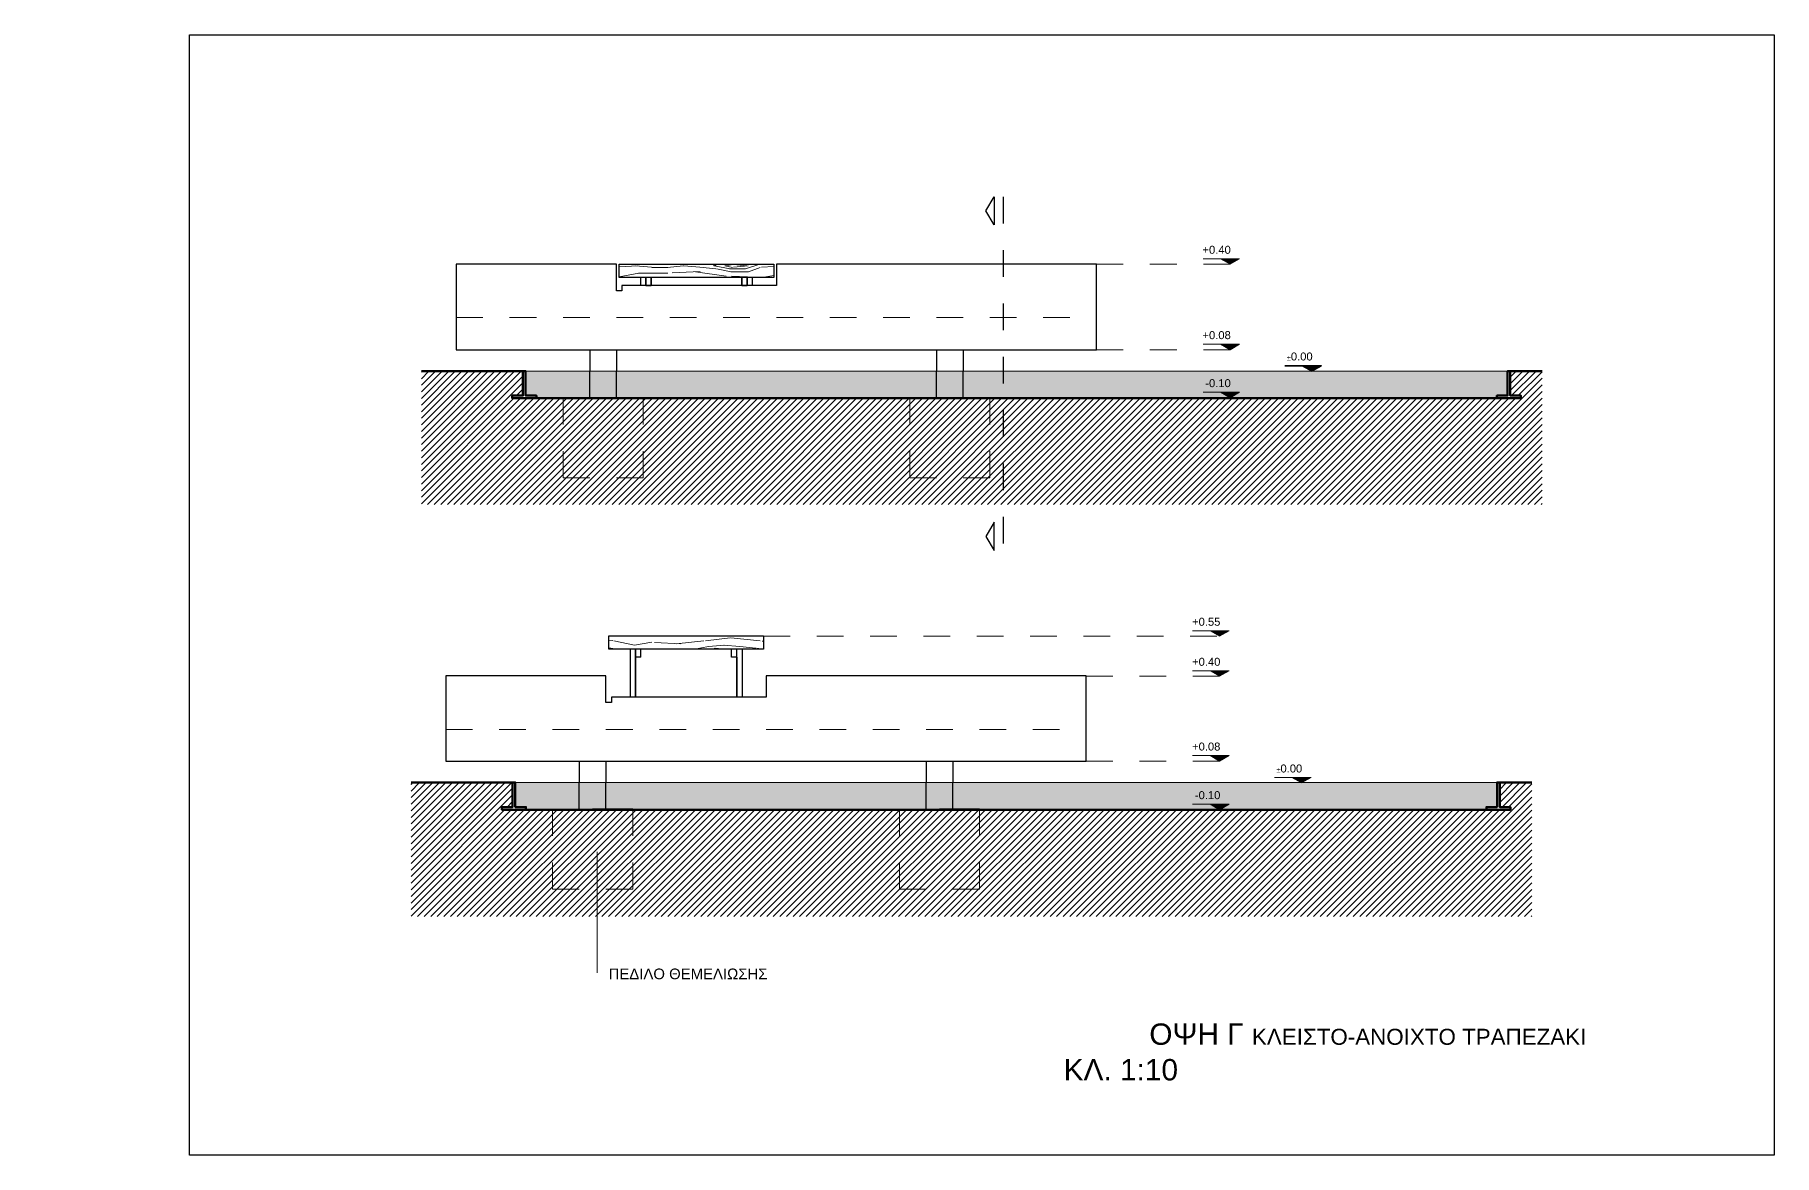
# Model space of a CAD drawing. Header units: millimetres. Extents: x -2.1 to 56.3, y -12 to 10.2.
# Drawn here: x 27.42 to 33.94, y 0 to 4.2 of the extents above; entities that cross this region are included whole.
import ezdxf

# ---------------------------------------------------------------- set-up
doc = ezdxf.new("R2010")
doc.units = ezdxf.units.MM
doc.header["$LTSCALE"] = 0.01
for name, pattern in [('ACAD_ISO02W100', [15, 12, -3]), ('ACAD_ISO10W100', [18, 12, -3, 0, -3]), ('DOT', [6.35, 0, -6.35])]:
    doc.linetypes.add(name, pattern=pattern)
for name, color, linetype, lineweight in [('CONCRETE', 253, 'Continuous', 30), ('EDAFOS', 32, 'Continuous', 60), ('HIDDEN', 254, 'Continuous', 20), ('METAL', 4, 'Continuous', 25), ('PROVOLH', 81, 'Continuous', 5), ('SECTION', 92, 'Continuous', 53), ('SYMBOLS', 51, 'Continuous', 15), ('TOMH', 10, 'Continuous', 25), ('WOOD', 33, 'Continuous', 30)]:
    doc.layers.add(name, color=color, linetype=linetype, lineweight=lineweight)
doc.layers.add('HATCH EDAFOS', color=45, linetype='Continuous', true_color=0xa38662)
doc.layers.add('HATCH WOOD', color=35, linetype='Continuous', lineweight=9, true_color=0x96704a)
doc.layers.add('ΤΕΧΤ', color=35, linetype='Continuous')
doc.styles.get("Standard").update_dxf_attribs({"font": 'arial.ttf'})
pattern_1 = [(45, (1.74, -8.093034), (-0.012347852, 0.012347852), [])]

msp = doc.modelspace()

# ---------------------------------------------------------------- hatches: boundary and pattern name
at = {"layer": 'HATCH EDAFOS', "transparency": 33554585}
h = msp.add_hatch(dxfattribs=at)
h.set_pattern_fill('ANSI31', color=256, scale=0.0055)
h.set_pattern_definition(pattern_1)
h.paths.add_polyline_path([(32.9904, 2.8374), (32.9504, 2.8374), (29.3004, 2.8396), (29.3004, 2.8374), (29.2104, 2.8374), (29.2104, 2.8474), (29.2504, 2.8474), (29.2504, 2.9374), (28.87, 2.9374), (28.87, 2.4396), (33.07, 2.4396), (33.07, 2.9374), (32.9504, 2.9396), (32.9504, 2.8474), (32.9904, 2.8474)])
h = msp.add_hatch(dxfattribs=at)
h.set_pattern_fill('ANSI31', color=256, scale=0.0055)
h.set_pattern_definition(pattern_1)
h.paths.add_polyline_path([(29.1715, 1.2953), (32.9515, 1.2953), (32.9515, 1.3053), (32.9115, 1.3053), (32.9115, 1.3953), (33.031, 1.3953), (33.031, 0.8953), (28.831, 0.8953), (28.831, 1.3953), (29.2115, 1.3974), (29.2115, 1.3053), (29.1715, 1.3053)])
at = {"layer": 'HATCH WOOD', "transparency": 33554636}
h = msp.add_hatch(dxfattribs=at)
h.set_pattern_fill('4WOOD006', color=256, scale=0.55, pattern_type=2)
h.set_pattern_definition([(349.6952, (1.9105, -7.669534), (3.30000053, -0.54999718), [0.061492, -6.087695]), (0, (1.971, -7.68053), (0.55, 0.55), [0.0605, -0.4895]), (18.4349, (2.0315, -7.68053), (1.1000002, 0.5499991), [0.052177, -1.687075]), (172.875, (2.081, -7.664034), (3.85000021, -0.54999906), [0.044343, -4.389899]), (174.8056, (2.037, -7.658534), (5.50000037, -0.54999737), [0.06075, -6.014199]), (194.0362, (1.9765, -7.65303), (-1.6500003, -0.54999893), [0.068031, -2.199677]), (9.4623, (1.9545, -7.66953), (2.75000043, 0.54999898), [0.033455, -3.312064]), (353.6598, (1.9875, -7.664034), (-4.39999967, 0.55000087), [0.049805, -4.930657]), (185.7106, (2.037, -7.669534), (-4.94999968, -0.55000072), [0.0552745, -5.472157]), (168.6901, (1.982, -7.67503), (2.2000004, -0.5499987), [0.0280445, -2.776416]), (354.8056, (1.861, -7.675034), (-5.50000037, 0.54999737), [0.06075, -6.014199]), (348.6901, (1.9215, -7.68053), (-2.2000004, 0.5499987), [0.056089, -2.748371]), (0, (1.9765, -7.69153), (0.55, 0.55), [0.066, -0.484]), (20.556, (2.0425, -7.691534), (2.75000101, 1.0999978), [0.046992, -4.65221]), (3.8141, (2.0865, -7.675034), (7.69999964, 0.55000337), [0.082683, -8.18563]), (354.8056, (2.169, -7.669534), (-5.50000037, 0.54999737), [0.06075, -6.014199]), (0, (2.2295, -7.67503), (0.55, 0.55), [0.0605, -0.4895]), (5.1944, (1.74, -7.675034), (5.50000037, 0.54999737), [0.06075, -6.014199]), (354.8056, (1.8005, -7.669534), (-5.50000037, 0.54999737), [0.06075, -6.014199]), (0, (1.74, -7.66403), (0.55, 0.55), [0.033, -0.517]), (5.1944, (1.773, -7.664034), (5.50000037, 0.54999737), [0.06075, -6.014199]), (0, (1.8335, -7.65853), (0.55, 0.55), [0.055, -0.495]), (10.3048, (1.8885, -7.658534), (-3.30000053, -0.54999718), [0.061492, -6.087695]), (5.1944, (1.949, -7.647534), (5.50000037, 0.54999737), [0.06075, -6.014199]), (354.8056, (2.0095, -7.642034), (-5.50000037, 0.54999737), [0.06075, -6.014199]), (354.8056, (2.07, -7.647534), (-5.50000037, 0.54999737), [0.06075, -6.014199]), (351.8699, (2.1305, -7.65303), (-3.29999988, 0.54999965), [0.0777816, -3.811305]), (0, (2.2075, -7.66403), (0.55, 0.55), [0.0825, -0.4675]), (347.4712, (2.1855, -7.994034), (2.75000018, -0.54999978), [0.050707, -5.020042]), (354.2894, (2.235, -8.005034), (-4.94999968, 0.55000072), [0.0552745, -5.472157]), (8.1301, (2.1855, -7.99403), (3.29999988, 0.54999965), [0.038891, -3.850196]), (9.4623, (2.224, -7.98853), (2.75000043, 0.54999898), [0.06691, -3.278609]), (0, (1.74, -7.97753), (0.55, 0.55), [0.066, -0.484]), (350.5377, (1.806, -7.97753), (-2.75000043, 0.54999898), [0.033455, -3.312064]), (201.8014, (1.839, -7.98303), (1.65000015, 0.54999995), [0.029619, -2.932222]), (192.9946, (1.8115, -7.994034), (4.95000042, 1.09999867), [0.073379, -7.264536]), (352.875, (2.246, -7.994034), (-3.85000021, 0.54999906), [0.044343, -4.389899]), (7.125, (2.246, -7.994034), (3.85000021, 0.54999906), [0.044343, -4.389899]), (0, (1.74, -7.98853), (0.55, 0.55), [0.044, -0.506]), (194.0362, (1.784, -7.98853), (-1.6500003, -0.54999893), [0.045354, -2.222354]), (356.6335, (1.861, -7.972034), (-8.799999627, 0.55000603), [0.093662, -9.272501]), (357.7094, (1.9545, -7.977534), (-13.200000071, 0.549997664), [0.13761, -13.6233856]), (3.1798, (2.092, -7.983034), (9.350000276, 0.549995073), [0.099153, -9.8161134]), (9.4623, (2.191, -7.97753), (2.75000043, 0.54999898), [0.100366, -3.245154]), (10.3048, (1.74, -8.027034), (-3.30000053, -0.54999718), [0.061492, -6.087695]), (15.9454, (1.8005, -8.01603), (-2.20000007, -0.54999994), [0.080081, -3.923979]), (0, (1.8775, -7.99403), (0.55, 0.55), [0.0715, -0.4785]), (351.8699, (1.949, -7.99403), (-3.29999988, 0.54999965), [0.0777816, -3.811305]), (3.5763, (2.026, -8.005034), (8.25000036, 0.549994895), [0.0881716, -8.728999]), (351.2538, (2.114, -7.999534), (3.849999635, -0.55000231), [0.072341, -7.161779]), (345.9638, (2.1855, -8.01053), (-1.6500003, 0.54999893), [0.068031, -2.199677]), (0, (2.2515, -8.02703), (0.55, 0.55), [0.0385, -0.5115]), (174.8056, (1.861, -7.972034), (5.50000037, -0.54999737), [0.121499, -5.95345]), (355.2364, (1.74, -7.939034), (-6.05000052, 0.54999534), [0.132458, -6.49042]), (0, (1.872, -7.95003), (0.55, 0.55), [0.1265, -0.4235]), (4.0856, (1.9985, -7.950034), (7.15000008, 0.549997873), [0.154392, -7.565225]), (0, (2.1525, -7.93903), (0.55, 0.55), [0.1375, -0.4125]), (7.125, (1.74, -8.054534), (3.85000021, 0.54999906), [0.133027, -4.3012145]), (6.3402, (1.872, -8.038034), (4.39999967, 0.55000087), [0.099609, -4.880852]), (357.5104, (1.971, -8.027034), (-12.099999714, 0.550009826), [0.126619, -12.5353316]), (353.4802, (2.0975, -8.032534), (-14.299999885, 1.649999739), [0.193753, -19.1815536]), (3.0128, (1.74, -7.697034), (9.900000006, 0.550002258), [0.104645, -10.359819]), (351.8699, (1.8445, -7.69153), (-3.29999988, 0.54999965), [0.116673, -3.772415]), (357.6141, (1.96, -7.708034), (-12.650000288, 0.549990524), [0.1321144, -13.079339]), (10.6197, (2.092, -7.713534), (-6.049999123, -1.100004446), [0.0895334, -8.8638176]), (0, (2.18, -7.69703), (0.55, 0.55), [0.11, -0.44]), (356.8202, (1.74, -7.631034), (-9.350000276, 0.549995073), [0.099153, -9.8161134]), (6.009, (1.839, -7.636534), (-5.499999863, -0.549999625), [0.1050775, -10.402658]), (6.7098, (1.9435, -7.625534), (-4.95000055, -0.549996635), [0.0941446, -9.3203385]), (354.2894, (2.037, -7.614534), (-4.94999968, 0.55000072), [0.110549, -5.416883]), (347.9052, (2.147, -7.625534), (-4.94999923, 1.100003703), [0.078748, -7.796054]), (9.4623, (2.224, -7.64203), (2.75000043, 0.54999898), [0.06691, -3.278609]), (3.8141, (1.74, -7.735534), (7.699999638, 0.55000337), [0.082683, -8.18563]), (347.1957, (1.8225, -7.730034), (-7.149998816, 1.650004063), [0.1240855, -12.28448]), (0, (1.9435, -7.75753), (0.55, 0.55), [0.1375, -0.4125]), (5.4403, (2.081, -7.757534), (-6.050000172, -0.549996354), [0.1160225, -11.48624]), (6.7098, (2.1965, -7.746534), (-4.95000055, -0.549996635), [0.0941446, -9.3203385]), (0, (1.74, -7.59253), (0.55, 0.55), [0.0935, -0.4565]), (8.1301, (1.8335, -7.59253), (3.29999988, 0.54999965), [0.155564, -3.733524]), (357.6141, (1.9875, -7.570534), (-12.650000288, 0.549990524), [0.1321144, -13.079339]), (354.4725, (2.1195, -7.576034), (11.550000946, -1.099991959), [0.1712964, -16.958356]), (6.8428, (1.74, -8.093034), (-9.349999651, -1.100004399), [0.138487, -13.7101596]), (0, (1.8775, -8.07653), (0.55, 0.55), [0.154, -0.396]), (356.3478, (2.0315, -8.076534), (-17.050000518, 1.099993014), [0.259026, -25.64358]), (0, (1.74, -7.90053), (0.55, 0.55), [0.132, -0.418]), (4.7636, (1.872, -7.900534), (6.05000052, 0.54999534), [0.132458, -6.49042]), (358.1524, (2.004, -7.889534), (-16.500000255, 0.549996887), [0.1705886, -16.88828]), (357.2737, (2.1745, -7.895034), (-11.000000162, 0.54999781), [0.115631, -11.447457]), (354.8056, (1.74, -7.812534), (-5.50000037, 0.54999737), [0.121499, -5.95345]), (0, (1.861, -7.82353), (0.55, 0.55), [0.176, -0.374]), (1.9092, (2.037, -7.823534), (15.949999467, 0.550013333), [0.165092, -16.344072]), (3.5763, (2.202, -7.818034), (8.25000036, 0.549994895), [0.0881716, -8.728999])])
h.paths.add_polyline_path([(30.1904, 3.3396), (29.6104, 3.3396), (29.6104, 3.2896), (30.1904, 3.2896)])
at = {"layer": 'HATCH WOOD', "transparency": 33554585}
h = msp.add_hatch(dxfattribs=at)
h.set_pattern_fill('4WOOD006', color=256, scale=0.55, pattern_type=2)
h.set_pattern_definition([(349.6952, (9.00155, 0.781325), (3.30000053, -0.54999718), [0.061492, -6.087695]), (0, (9.06205, 0.7703), (0.55, 0.55), [0.0605, -0.4895]), (18.4349, (9.12255, 0.77032), (1.1000002, 0.5499991), [0.052177, -1.687075]), (172.875, (9.17205, 0.786825), (3.8500002, -0.54999906), [0.044343, -4.389899]), (174.8056, (9.12805, 0.792325), (5.50000037, -0.54999737), [0.06075, -6.014199]), (194.0362, (9.06755, 0.79782), (-1.6500003, -0.5499989), [0.068031, -2.199677]), (9.4623, (9.04555, 0.781325), (2.75000043, 0.54999898), [0.033455, -3.312064]), (353.6598, (9.07855, 0.786825), (-4.39999967, 0.55000087), [0.049805, -4.930657]), (185.7106, (9.12805, 0.781325), (-4.94999968, -0.55000072), [0.055274, -5.472157]), (168.6901, (9.07305, 0.77582), (2.2000004, -0.5499987), [0.028044, -2.776416]), (354.8056, (8.95205, 0.775825), (-5.50000037, 0.54999737), [0.06075, -6.014199]), (348.6901, (9.01255, 0.77032), (-2.2000004, 0.5499987), [0.056089, -2.748371]), (0, (9.06755, 0.7593), (0.55, 0.55), [0.066, -0.484]), (20.556, (9.13355, 0.759325), (2.75000101, 1.0999978), [0.046992, -4.65221]), (3.8141, (9.17755, 0.775825), (7.69999964, 0.55000337), [0.082683, -8.18563]), (354.8056, (9.26005, 0.781325), (-5.50000037, 0.54999737), [0.06075, -6.014199]), (0, (9.32055, 0.7758), (0.55, 0.55), [0.0605, -0.4895]), (5.1944, (8.83105, 0.775825), (5.50000037, 0.54999737), [0.06075, -6.014199]), (354.8056, (8.89155, 0.781325), (-5.50000037, 0.54999737), [0.06075, -6.014199]), (0, (8.83105, 0.7868), (0.55, 0.55), [0.033, -0.517]), (5.1944, (8.86405, 0.786825), (5.50000037, 0.54999737), [0.06075, -6.014199]), (0, (8.92455, 0.7923), (0.55, 0.55), [0.055, -0.495]), (10.3048, (8.97955, 0.792325), (-3.30000053, -0.54999718), [0.061492, -6.087695]), (5.1944, (9.04005, 0.803325), (5.50000037, 0.54999737), [0.06075, -6.014199]), (354.8056, (9.10055, 0.808825), (-5.50000037, 0.54999737), [0.06075, -6.014199]), (354.8056, (9.16105, 0.803325), (-5.50000037, 0.54999737), [0.06075, -6.014199]), (351.8699, (9.22155, 0.797825), (-3.29999988, 0.54999965), [0.077782, -3.811305]), (0, (9.29855, 0.7868), (0.55, 0.55), [0.0825, -0.4675]), (347.4712, (9.27655, 0.456825), (2.75000018, -0.54999978), [0.050707, -5.020042]), (354.2894, (9.32605, 0.445825), (-4.94999968, 0.55000072), [0.055274, -5.472157]), (8.1301, (9.27655, 0.456825), (3.29999988, 0.54999965), [0.038891, -3.850196]), (9.4623, (9.31505, 0.462325), (2.75000043, 0.54999898), [0.06691, -3.278609]), (0, (8.83105, 0.4733), (0.55, 0.55), [0.066, -0.484]), (350.5377, (8.89705, 0.473325), (-2.75000043, 0.54999898), [0.033455, -3.312064]), (201.8014, (8.93005, 0.46782), (1.65000015, 0.54999995), [0.029619, -2.932222]), (192.9946, (8.90255, 0.456825), (4.95000042, 1.09999867), [0.073379, -7.264536]), (352.875, (9.33705, 0.456825), (-3.8500002, 0.54999906), [0.044343, -4.389899]), (7.125, (9.33705, 0.456825), (3.8500002, 0.54999906), [0.044343, -4.389899]), (0, (8.83105, 0.4623), (0.55, 0.55), [0.044, -0.506]), (194.0362, (8.87505, 0.46232), (-1.6500003, -0.5499989), [0.045354, -2.222354]), (356.6335, (8.952048, 0.478825), (-8.799999627, 0.55000603), [0.093662, -9.272501]), (357.7094, (9.045548, 0.473325), (-13.20000007, 0.549997664), [0.13761, -13.623386]), (3.1798, (9.183048, 0.467825), (9.350000276, 0.549995073), [0.099153, -9.816113]), (9.4623, (9.28205, 0.473325), (2.75000043, 0.54999898), [0.100366, -3.245154]), (10.3048, (8.83105, 0.423825), (-3.30000053, -0.54999718), [0.061492, -6.087695]), (15.9454, (8.89155, 0.434825), (-2.20000007, -0.54999994), [0.080081, -3.923979]), (0, (8.96855, 0.4568), (0.55, 0.55), [0.0715, -0.4785]), (351.8699, (9.04005, 0.456825), (-3.29999988, 0.54999965), [0.077782, -3.811305]), (3.5763, (9.11705, 0.445825), (8.25000036, 0.549994895), [0.088172, -8.728999]), (351.2538, (9.20505, 0.451325), (3.849999635, -0.55000231), [0.072341, -7.161779]), (345.9638, (9.27655, 0.44032), (-1.6500003, 0.5499989), [0.068031, -2.199677]), (0, (9.34255, 0.4238), (0.55, 0.55), [0.0385, -0.5115]), (174.8056, (8.95205, 0.478825), (5.50000037, -0.54999737), [0.121499, -5.95345]), (355.2364, (8.83105, 0.511825), (-6.05000052, 0.54999534), [0.132458, -6.49042]), (0, (8.96305, 0.5008), (0.55, 0.55), [0.1265, -0.4235]), (4.0856, (9.08955, 0.500825), (7.15000008, 0.54999787), [0.154392, -7.565225]), (0, (9.24355, 0.5118), (0.55, 0.55), [0.1375, -0.4125]), (7.125, (8.83105, 0.396325), (3.8500002, 0.54999906), [0.133027, -4.301214]), (6.3402, (8.96305, 0.412825), (4.39999967, 0.55000087), [0.099609, -4.880852]), (357.5104, (9.062048, 0.423825), (-12.099999714, 0.550009826), [0.126619, -12.535332]), (353.4802, (9.188548, 0.418325), (-14.299999885, 1.649999739), [0.193753, -19.1815536]), (3.0128, (8.831048, 0.753825), (9.900000006, 0.550002258), [0.104645, -10.359819]), (351.8699, (8.93555, 0.759325), (-3.29999988, 0.54999965), [0.116673, -3.772415]), (357.6141, (9.051048, 0.742825), (-12.650000288, 0.549990524), [0.132114, -13.079339]), (10.6197, (9.183048, 0.737325), (-6.04999912, -1.100004446), [0.089533, -8.863818]), (0, (9.27105, 0.7538), (0.55, 0.55), [0.11, -0.44]), (356.8202, (8.831048, 0.819825), (-9.350000276, 0.549995073), [0.099153, -9.816113]), (6.009, (8.930048, 0.814325), (-5.499999863, -0.549999625), [0.1050775, -10.402658]), (6.7098, (9.034548, 0.825325), (-4.95000055, -0.549996635), [0.094145, -9.3203385]), (354.2894, (9.12805, 0.836325), (-4.94999968, 0.55000072), [0.110549, -5.416883]), (347.9052, (9.23805, 0.825325), (-4.94999923, 1.1000037), [0.078748, -7.796054]), (9.4623, (9.31505, 0.808825), (2.75000043, 0.54999898), [0.06691, -3.278609]), (3.8141, (8.83105, 0.715325), (7.69999964, 0.55000337), [0.082683, -8.18563]), (347.1957, (8.913548, 0.720825), (-7.149998816, 1.650004063), [0.1240855, -12.28448]), (0, (9.03455, 0.6933), (0.55, 0.55), [0.1375, -0.4125]), (5.4403, (9.172048, 0.693325), (-6.050000172, -0.549996354), [0.1160225, -11.48624]), (6.7098, (9.287548, 0.704325), (-4.95000055, -0.549996635), [0.094145, -9.3203385]), (0, (8.83105, 0.8583), (0.55, 0.55), [0.0935, -0.4565]), (8.1301, (8.92455, 0.858325), (3.29999988, 0.54999965), [0.155564, -3.733524]), (357.6141, (9.078548, 0.880325), (-12.650000288, 0.549990524), [0.132114, -13.079339]), (354.4725, (9.210548, 0.874825), (11.550000946, -1.099991959), [0.1712964, -16.958356]), (6.8428, (8.831048, 0.357825), (-9.34999965, -1.100004399), [0.138487, -13.71016]), (0, (8.96855, 0.3743), (0.55, 0.55), [0.154, -0.396]), (356.3478, (9.122548, 0.374325), (-17.050000518, 1.099993014), [0.259026, -25.64358]), (0, (8.83105, 0.5503), (0.55, 0.55), [0.132, -0.418]), (4.7636, (8.96305, 0.550325), (6.05000052, 0.54999534), [0.132458, -6.49042]), (358.1524, (9.095048, 0.561325), (-16.500000255, 0.549996887), [0.1705886, -16.88828]), (357.2737, (9.265548, 0.555825), (-11.000000162, 0.54999781), [0.115631, -11.447457]), (354.8056, (8.83105, 0.638325), (-5.50000037, 0.54999737), [0.121499, -5.95345]), (0, (8.95205, 0.6273), (0.55, 0.55), [0.176, -0.374]), (1.9092, (9.128048, 0.627325), (15.949999467, 0.550013333), [0.165092, -16.344072]), (3.5763, (9.29305, 0.632825), (8.25000036, 0.549994895), [0.088172, -8.728999])])
h.paths.add_polyline_path([(30.1515, 1.9474), (29.5715, 1.9474), (29.5715, 1.8974), (30.1515, 1.8974)])
at = {"layer": 'PROVOLH', "transparency": 33554470}
h = msp.add_hatch(dxfattribs=at)
h.set_pattern_fill('AR-SAND', color=256, scale=0.0017)
h.paths.add_polyline_path([(32.9015, 1.3974), (29.2215, 1.3974), (29.2215, 1.3053), (29.2615, 1.3053), (29.2615, 1.2953), (29.3615, 1.2953), (29.3615, 1.2974), (29.5115, 1.2974), (30.6615, 1.2967), (30.6615, 1.2974), (30.8115, 1.2974), (32.8615, 1.2953), (32.8615, 1.3053), (32.9015, 1.3053)])
h.paths.add_polyline_path([(31.0504, 2.9396), (29.2604, 2.9396), (29.2604, 2.8474), (29.3004, 2.8474), (29.3004, 2.8374), (29.4004, 2.8374), (29.4004, 2.8396), (29.5504, 2.8396), (30.7004, 2.8389), (30.7004, 2.8396), (30.8504, 2.8396), (31.0504, 2.8394)])
h.paths.add_polyline_path([(32.9404, 2.9396), (31.0504, 2.9396), (31.0504, 2.8374), (32.9004, 2.8374), (32.9004, 2.8474), (32.9404, 2.8474)])
h.paths.add_polyline_path([(24.5232, 2.3663), (25.3743, 2.3663), (25.3743, 2.516), (24.5232, 2.516)], flags=9)
h.paths.add_polyline_path([(21.9881, 0.6531), (22.7708, 0.6531), (22.7708, 0.8029), (21.9881, 0.8029)], flags=9)
h.paths.add_polyline_path([(24.751, 0.2239), (26.4732, 0.2239), (26.4732, 0.5224), (24.751, 0.5224)], flags=9)
at = {"layer": 'SYMBOLS', "transparency": 33554508}
h = msp.add_hatch(color=256, dxfattribs=at)
h.dxf.hatch_style = 1
h.paths.add_polyline_path([(31.8645, 3.3603), (31.8989, 3.3603), (31.9363, 3.3603), (31.9004, 3.3396)])
h = msp.add_hatch(color=256, dxfattribs=at)
h.dxf.hatch_style = 1
h.paths.add_polyline_path([(31.8645, 3.0403), (31.8989, 3.0403), (31.9363, 3.0403), (31.9004, 3.0196)])
h = msp.add_hatch(color=256, dxfattribs=at)
h.dxf.hatch_style = 1
h.paths.add_polyline_path([(32.1713, 2.9603), (32.2057, 2.9603), (32.2431, 2.9603), (32.2072, 2.9396)])
h = msp.add_hatch(color=256, dxfattribs=at)
h.dxf.hatch_style = 1
h.paths.add_polyline_path([(32.1713, 2.9582), (32.2057, 2.9582), (32.2431, 2.9582), (32.2072, 2.9374)])
h = msp.add_hatch(color=256, dxfattribs=at)
h.dxf.hatch_style = 1
h.paths.add_polyline_path([(31.8645, 2.8603), (31.8989, 2.8603), (31.9363, 2.8603), (31.9004, 2.8396)])
h = msp.add_hatch(color=256, dxfattribs=at)
h.dxf.hatch_style = 1
h.paths.add_polyline_path([(31.8256, 1.966), (31.86, 1.966), (31.8974, 1.966), (31.8615, 1.9453)])
h = msp.add_hatch(color=256, dxfattribs=at)
h.dxf.hatch_style = 1
h.paths.add_polyline_path([(31.8256, 1.816), (31.86, 1.816), (31.8974, 1.816), (31.8615, 1.7953)])
h = msp.add_hatch(color=256, dxfattribs=at)
h.dxf.hatch_style = 1
h.paths.add_polyline_path([(31.8256, 1.4982), (31.86, 1.4982), (31.8974, 1.4982), (31.8615, 1.4774)])
h = msp.add_hatch(color=256, dxfattribs=at)
h.dxf.hatch_style = 1
h.paths.add_polyline_path([(32.1324, 1.416), (32.1668, 1.416), (32.2042, 1.416), (32.1683, 1.3953)])
h = msp.add_hatch(color=256, dxfattribs=at)
h.dxf.hatch_style = 1
h.paths.add_polyline_path([(31.8256, 1.316), (31.86, 1.316), (31.8974, 1.316), (31.8615, 1.2953)])

# ---------------------------------------------------------------- linework, layer by layer
msp.add_lwpolyline([(30.97, 4.2), (33.94, 4.2), (33.94, 0), (30.97, 0), (28, 0), (28, 4.2)], close=True)
at = {"layer": 'CONCRETE'}
for points in [[(31.4004, 3.0196), (31.4004, 3.3396), (30.2004, 3.3396), (30.2004, 3.2596), (29.6204, 3.2596), (29.6204, 3.2396), (29.6004, 3.2396), (29.6004, 3.2596), (29.6004, 3.3396), (29.0004, 3.3396), (29.0004, 3.0196)], [(28.9615, 1.4774), (31.3615, 1.4774), (31.3615, 1.7974), (30.1615, 1.7974), (30.1615, 1.7174), (29.5815, 1.7174), (29.5815, 1.6974), (29.5615, 1.6974), (29.5615, 1.7174), (29.5615, 1.7974), (28.9615, 1.7974)]]:
    msp.add_lwpolyline(points, close=True, dxfattribs=at)
at = {"layer": 'EDAFOS'}
for p, q in [((29.2504, 2.9396), (28.87, 2.9396)), ((29.2504, 2.9396), (29.2504, 2.8474)), ((29.2504, 2.9396), (29.2504, 2.8474)), ((32.9404, 2.9396), (32.9404, 2.8474)), ((32.9404, 2.9396), (32.9404, 2.8474)), ((33.07, 2.9396), (32.9504, 2.9396)), ((32.9504, 2.8374), (29.2504, 2.8374)), ((32.9504, 2.8374), (29.2504, 2.8374)), ((29.2115, 1.3974), (28.831, 1.3974)), ((29.2115, 1.3974), (29.2115, 1.3053)), ((29.2115, 1.3974), (29.2115, 1.3053)), ((32.9015, 1.3974), (32.9015, 1.3053)), ((32.9015, 1.3974), (32.9015, 1.3053)), ((33.031, 1.3974), (32.9115, 1.3974)), ((32.9115, 1.2953), (29.2115, 1.2953))]:
    msp.add_line(p, q, dxfattribs=at)
at = {"layer": 'HIDDEN', "linetype": 'ACAD_ISO02W100', "ltscale": 0.04}
for p, q in [((29.0004, 3.1396), (31.4004, 3.1396)), ((29.5504, 2.8396), (29.4004, 2.8396)), ((29.4004, 2.8396), (29.4004, 2.5396)), ((29.7004, 2.5396), (29.7004, 2.8396)), ((31.0004, 2.8396), (30.7004, 2.8396)), ((30.7004, 2.8396), (30.7004, 2.5396)), ((31.0004, 2.5396), (31.0004, 2.8396)), ((29.4004, 2.5396), (29.7004, 2.5396)), ((30.7004, 2.5396), (31.0004, 2.5396)), ((28.9615, 1.5953), (31.3615, 1.5953)), ((29.5115, 1.2974), (29.3615, 1.2974)), ((29.3615, 1.2974), (29.3615, 0.9974)), ((29.6615, 0.9974), (29.6615, 1.2974)), ((30.8115, 1.2974), (30.6615, 1.2974)), ((30.6615, 1.2974), (30.6615, 0.9974)), ((30.9615, 0.9974), (30.9615, 1.2974)), ((29.3615, 0.9974), (29.6615, 0.9974)), ((30.6615, 0.9974), (30.9615, 0.9974))]:
    msp.add_line(p, q, dxfattribs=at)
at = {"layer": 'METAL'}
for p, q in [((29.6904, 3.2896), (29.6904, 3.2596)), ((29.7104, 3.2596), (29.7104, 3.2896)), ((29.7104, 3.2896), (29.7104, 3.2596)), ((29.7304, 3.2896), (29.7304, 3.2596)), ((29.7304, 3.2596), (29.7304, 3.2896)), ((30.0704, 3.2596), (30.0704, 3.2896)), ((30.0704, 3.2896), (30.0704, 3.2596)), ((30.0904, 3.2896), (30.0904, 3.2596)), ((30.0904, 3.2596), (30.0904, 3.2896)), ((30.1104, 3.2596), (30.1104, 3.2896)), ((29.7304, 3.2596), (29.7104, 3.2596)), ((29.7104, 3.2596), (29.7304, 3.2596)), ((30.0904, 3.2596), (30.0704, 3.2596)), ((30.0704, 3.2596), (30.0904, 3.2596)), ((29.5004, 3.0196), (29.5004, 2.9396)), ((29.6004, 3.0196), (29.6004, 2.9396)), ((30.8004, 3.0196), (30.8004, 2.9396)), ((30.9004, 3.0196), (30.9004, 2.9396)), ((29.5004, 2.8396), (29.5004, 2.9396)), ((29.6004, 2.8396), (29.6004, 2.9396)), ((30.8004, 2.8396), (30.8004, 2.9396)), ((30.9004, 2.8396), (30.9004, 2.9396)), ((29.7004, 2.8396), (29.5504, 2.8396)), ((29.6515, 1.8974), (29.6515, 1.7175)), ((29.6715, 1.8975), (29.6715, 1.7175)), ((29.6715, 1.7174), (29.6715, 1.8974)), ((29.6915, 1.8974), (29.6715, 1.8974)), ((29.6915, 1.8674), (29.6915, 1.8974)), ((30.0515, 1.8974), (30.0315, 1.8974)), ((30.0315, 1.8674), (30.0315, 1.8974)), ((30.0515, 1.7174), (30.0515, 1.8974)), ((30.0715, 1.8974), (30.0715, 1.7174)), ((29.6915, 1.8674), (29.6715, 1.8674)), ((30.0515, 1.8674), (30.0315, 1.8674)), ((30.0515, 1.8674), (30.0515, 1.7174)), ((29.4615, 1.4774), (29.4615, 1.3974)), ((29.5615, 1.4774), (29.5615, 1.3974)), ((30.7615, 1.4774), (30.7615, 1.3974)), ((30.8615, 1.4774), (30.8615, 1.3974)), ((29.4615, 1.2974), (29.4615, 1.3974)), ((29.5615, 1.2974), (29.5615, 1.3974)), ((30.7615, 1.2974), (30.7615, 1.3974)), ((30.8615, 1.2974), (30.8615, 1.3974)), ((29.6615, 1.2974), (29.5115, 1.2974)), ((30.9615, 1.2974), (30.8115, 1.2974))]:
    msp.add_line(p, q, dxfattribs=at)
at = {"layer": 'PROVOLH'}
for p, q in [((29.2604, 2.9396), (32.9404, 2.9396)), ((29.2215, 1.3974), (32.9015, 1.3974))]:
    msp.add_line(p, q, dxfattribs=at)
at = {"layer": 'SECTION'}
for p, q in [((29.2504, 2.9396), (29.2504, 2.8474)), ((29.2504, 2.9396), (29.2504, 2.8474)), ((29.2604, 2.8496), (29.2604, 2.9396)), ((32.9404, 2.9396), (32.9404, 2.8474)), ((32.9404, 2.9396), (32.9404, 2.8474)), ((32.9504, 2.8496), (32.9504, 2.9396)), ((29.2115, 1.3974), (29.2115, 1.3053)), ((29.2115, 1.3974), (29.2115, 1.3053)), ((29.2215, 1.3074), (29.2215, 1.3974)), ((32.9015, 1.3974), (32.9015, 1.3053)), ((32.9015, 1.3974), (32.9015, 1.3053)), ((32.9115, 1.3074), (32.9115, 1.3974)), ((29.2615, 1.2974), (29.2615, 1.3074))]:
    msp.add_line(p, q, dxfattribs=at)
for points in [[(29.2604, 2.8374), (29.2104, 2.8374), (29.2104, 2.8474), (29.2504, 2.8474), (29.2504, 2.9396), (29.2604, 2.9396)], [(29.2504, 2.8374), (29.3004, 2.8374), (29.3004, 2.8474), (29.2604, 2.8474), (29.2604, 2.9396), (29.2504, 2.9396)], [(32.9504, 2.8374), (32.9004, 2.8374), (32.9004, 2.8474), (32.9404, 2.8474), (32.9404, 2.9396), (32.9504, 2.9396)], [(32.9404, 2.8374), (32.9904, 2.8374), (32.9904, 2.8474), (32.9504, 2.8474), (32.9504, 2.9396), (32.9404, 2.9396)], [(29.2215, 1.2953), (29.1715, 1.2953), (29.1715, 1.3053), (29.2115, 1.3053), (29.2115, 1.3974), (29.2215, 1.3974)], [(29.2115, 1.2953), (29.2615, 1.2953), (29.2615, 1.3053), (29.2215, 1.3053), (29.2215, 1.3974), (29.2115, 1.3974)], [(32.9115, 1.2953), (32.8615, 1.2953), (32.8615, 1.3053), (32.9015, 1.3053), (32.9015, 1.3974), (32.9115, 1.3974)], [(32.9015, 1.2953), (32.9515, 1.2953), (32.9515, 1.3053), (32.9115, 1.3053), (32.9115, 1.3974), (32.9015, 1.3974)]]:
    msp.add_lwpolyline(points, dxfattribs=at)
at = {"layer": 'SYMBOLS', "linetype": 'DOT', "ltscale": 0.01}
for p, q in [((31.4004, 3.3396), (31.9004, 3.3396)), ((31.4004, 3.0196), (31.9004, 3.0196)), ((30.1515, 1.9453), (31.8615, 1.9453)), ((31.3615, 1.7953), (31.8615, 1.7953)), ((31.3615, 1.4774), (31.8615, 1.4774))]:
    msp.add_line(p, q, dxfattribs=at)
at = {"layer": 'SYMBOLS'}
for p, q in [((31.9363, 3.3603), (31.7991, 3.3603)), ((31.9363, 3.0403), (31.7991, 3.0403)), ((32.2431, 2.9603), (32.1059, 2.9603)), ((32.2431, 2.9582), (32.1059, 2.9582)), ((31.9363, 2.8603), (31.7991, 2.8603)), ((31.8974, 1.966), (31.7602, 1.966)), ((31.8974, 1.816), (31.7602, 1.816)), ((31.8974, 1.4982), (31.7602, 1.4982)), ((32.2042, 1.416), (32.067, 1.416)), ((31.8974, 1.316), (31.7602, 1.316)), ((29.5279, 1.1372), (29.5279, 0.6836))]:
    msp.add_line(p, q, dxfattribs=at)
for points in [[(31.9004, 3.3396), (31.8645, 3.3603), (31.8989, 3.3603)], [(31.9004, 3.3396), (31.9363, 3.3603), (31.902, 3.3603)], [(31.9004, 3.0196), (31.8645, 3.0403), (31.8989, 3.0403)], [(31.9004, 3.0196), (31.9363, 3.0403), (31.902, 3.0403)], [(32.2072, 2.9396), (32.1713, 2.9603), (32.2057, 2.9603)], [(32.2072, 2.9374), (32.1713, 2.9582), (32.2057, 2.9582)], [(32.2072, 2.9396), (32.2431, 2.9603), (32.2088, 2.9603)], [(32.2072, 2.9374), (32.2431, 2.9582), (32.2088, 2.9582)], [(31.9004, 2.8396), (31.8645, 2.8603), (31.8989, 2.8603)], [(31.9004, 2.8396), (31.9363, 2.8603), (31.902, 2.8603)], [(31.8615, 1.9453), (31.8256, 1.966), (31.86, 1.966)], [(31.8615, 1.9453), (31.8974, 1.966), (31.863, 1.966)], [(31.8615, 1.7953), (31.8256, 1.816), (31.86, 1.816)], [(31.8615, 1.7953), (31.8974, 1.816), (31.863, 1.816)], [(31.8615, 1.4774), (31.8256, 1.4982), (31.86, 1.4982)], [(31.8615, 1.4774), (31.8974, 1.4982), (31.863, 1.4982)], [(32.1683, 1.3953), (32.1324, 1.416), (32.1668, 1.416)], [(32.1683, 1.3953), (32.2042, 1.416), (32.1698, 1.416)], [(31.8615, 1.2953), (31.8256, 1.316), (31.86, 1.316)], [(31.8615, 1.2953), (31.8974, 1.316), (31.863, 1.316)]]:
    msp.add_lwpolyline(points, dxfattribs=at)
at = {"layer": 'TOMH', "linetype": 'ACAD_ISO10W100', "ltscale": 0.1}
msp.add_line((31.0504, 3.5931), (31.0504, 2.2667), dxfattribs=at)
at = {"layer": 'TOMH'}
for points in [[(31.0162, 3.5931), (31.0162, 3.4871), (30.9856, 3.5401), (31.0162, 3.5931)], [(31.0162, 2.2667), (31.0162, 2.3727), (30.9856, 2.3197), (31.0162, 2.2667)]]:
    msp.add_lwpolyline(points, dxfattribs=at)
at = {"layer": 'WOOD'}
for points in [[(29.6104, 3.2896), (29.6104, 3.3396), (30.1904, 3.3396), (30.1904, 3.2896), (29.6104, 3.2896)], [(29.5715, 1.8974), (29.5715, 1.9474), (30.1515, 1.9474), (30.1515, 1.8974), (29.5715, 1.8974)]]:
    msp.add_lwpolyline(points, dxfattribs=at)

# ---------------------------------------------------------------- texts
at = {"layer": 'SYMBOLS', "char_height": 0.03, "attachment_point": 3}
for s, insert in [('+0.40', (31.9032, 3.4091)), ('+0.08', (31.9032, 3.0891)), ('{\\fBankGothic Md BT|b0|i0|c0|p34;\\H0.66667x;±}0.00', (32.21, 3.0091)), ('-0.10', (31.9032, 2.9091)), ('+0.55', (31.8642, 2.0147)), ('+0.40', (31.8642, 1.8647)), ('+0.08', (31.8642, 1.5469)), ('{\\fBankGothic Md BT|b0|i0|c0|p34;\\H0.66667x;±}0.00', (32.171, 1.4647)), ('-0.10', (31.8642, 1.3647))]:
    msp.add_mtext_dynamic_manual_height_columns(s, width=0.237489, gutter_width=0.5, heights=[0], dxfattribs=dict(at, insert=insert))
at = {"layer": 'WOOD', "insert": (30.7405, 0.4939), "char_height": 0.08, "attachment_point": 1}
msp.add_mtext_dynamic_manual_height_columns('\\pi0.53628;^I       ΟΨΗ Γ {\\H0.75x;ΚΛΕΙΣΤΟ-ANOIXTO ΤΡΑΠΕΖΑΚΙ\\P\\pi2.289;}ΚΛ. 1:10', width=2.70426, gutter_width=12.5, heights=[0], dxfattribs=at)
at = {"layer": 'ΤΕΧΤ', "insert": (29.5713, 0.6997), "char_height": 0.04, "attachment_point": 1}
msp.add_mtext_dynamic_manual_height_columns('ΠΕΔΙΛΟ ΘΕΜΕΛΙΩΣΗΣ', width=0.998206, gutter_width=0.5, heights=[0], dxfattribs=at)

doc.saveas('drawing.dxf')
